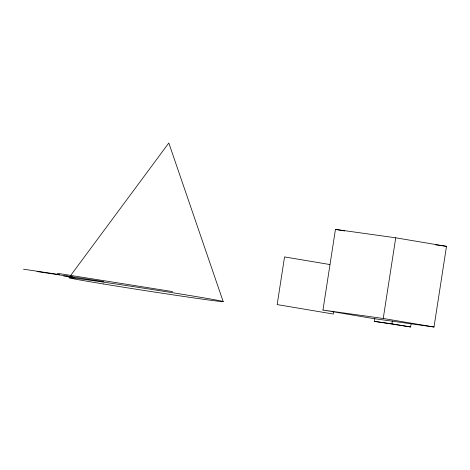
<?xml version="1.0" encoding="UTF-8"?>
<svg xmlns="http://www.w3.org/2000/svg" width="470" height="470" viewBox="0 0 470 470"><rect width="100%" height="100%" fill="white"/><g stroke="black" fill="none" stroke-linecap="round" stroke-linejoin="round"><path stroke-width="0.7" d="M322.961 310.059L335.451 229.389L395.728 237.802L446.5 246.339L434.01 327.014L373.732 318.601L322.961 310.059L383.238 318.472L434.01 327.014M333.735 311.14L333.289 314.031L277.171 304.589L284.55 256.92L329.875 264.539M411.18 323.389L410.621 326.967L374.337 321.363L374.778 318.501M383.238 318.472L395.728 237.802M374.337 321.363L391.915 323.818L392.362 320.957M69.02 277.711L168.812 142.986L223.191 301.617M435.608 244.823L446.5 246.339M37.024 271.531L103.929 281.636M70.477 276.583L66.493 276.078L74.472 277.512L63.744 276.025M57.375 273.299L172.549 291.594M59.467 274.586L54.461 273.822A24.035 0.335 8.8 0 0 48.698 272.958L23.5 269.187M335.451 229.389L344.745 230.952M391.915 323.818L410.621 326.967M103.347 283.962A78.02 1.087 8.8 0 0 223.05 301.646A78.02 1.087 8.8 0 0 111.919 283.387A78.02 1.087 8.8 0 0 103.347 283.962"/></g></svg>
